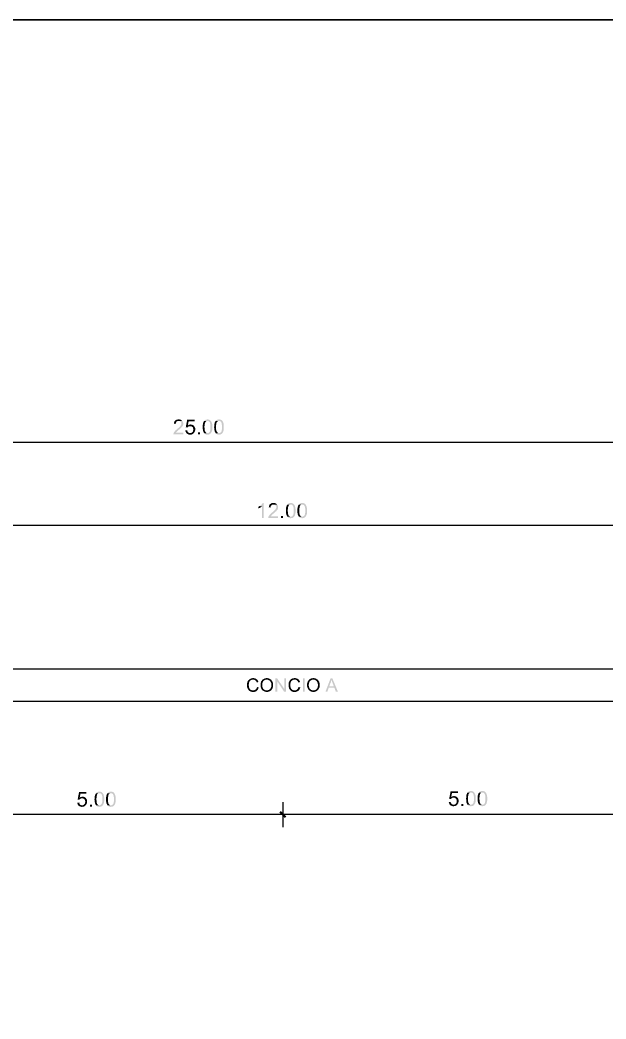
# Model space of a CAD drawing. Header units: millimetres. Extents: x 0.3 to 47.5, y 0.1 to 28.
# Drawn here: x 23.7 to 26.8, y 22.68 to 27.97 of the extents above; entities that cross this region are included whole.
import ezdxf

# ---------------------------------------------------------------- set-up
doc = ezdxf.new("R2010")
doc.units = ezdxf.units.MM
doc.layers.add('PDF _Geometria', color=7, linetype='Continuous')
doc.layers.add('PDF _Riempimenti solidi', color=7, linetype='Continuous')

msp = doc.modelspace()

# ---------------------------------------------------------------- hatches: boundary and pattern name
at = {"layer": 'PDF _Riempimenti solidi', "transparency": 33554559}
for points in [[(24.5583, 25.8449), (24.5392, 25.8449), (24.5425, 25.8449), (24.5458, 25.8432), (24.5483, 25.8424), (24.5492, 25.8416), (24.55, 25.8407), (24.5508, 25.8391), (24.5525, 25.8374), (24.5533, 25.8357), (24.5533, 25.8282), (24.5525, 25.8257), (24.5517, 25.8241), (24.5508, 25.8216), (24.5492, 25.8199), (24.5483, 25.8191), (24.5475, 25.8174), (24.5458, 25.8166), (24.545, 25.8149), (24.5417, 25.8116), (24.5383, 25.8082), (24.5358, 25.8066), (24.5342, 25.8049), (24.5317, 25.8032), (24.53, 25.8016), (24.5283, 25.7999), (24.5267, 25.7982), (24.525, 25.7966), (24.5233, 25.7957), (24.5217, 25.7941), (24.52, 25.7924), (24.5192, 25.7916), (24.5183, 25.7899), (24.5167, 25.7882), (24.5158, 25.7866), (24.5142, 25.7849), (24.5133, 25.7824), (24.5125, 25.7807), (24.5117, 25.7782), (24.5117, 25.7741), (24.5633, 25.7741), (24.5633, 25.7832), (24.525, 25.7832), (24.5267, 25.7849), (24.5275, 25.7866), (24.5292, 25.7882), (24.5325, 25.7916), (24.5342, 25.7932), (24.5358, 25.7949), (24.5375, 25.7966), (24.54, 25.7982), (24.5408, 25.7991), (24.5433, 25.8007), (24.545, 25.8024), (24.5483, 25.8057), (24.5517, 25.8091), (24.5533, 25.8099), (24.5542, 25.8116), (24.555, 25.8124), (24.5558, 25.8132), (24.5575, 25.8149), (24.5583, 25.8166), (24.56, 25.8182), (24.5608, 25.8199), (24.5617, 25.8216), (24.5617, 25.8224), (24.5625, 25.8249), (24.5633, 25.8266), (24.5633, 25.8357), (24.5625, 25.8382), (24.5617, 25.8399), (24.5608, 25.8416), (24.56, 25.8432)], [(24.5392, 25.8532), (24.5342, 25.8532), (24.5325, 25.8524), (24.53, 25.8524), (24.5283, 25.8516), (24.5258, 25.8507), (24.5242, 25.8499), (24.5225, 25.8482), (24.5208, 25.8474), (24.52, 25.8457), (24.5183, 25.8449), (24.5175, 25.8432), (24.5167, 25.8416), (24.5158, 25.8391), (24.515, 25.8374), (24.5142, 25.8349), (24.5142, 25.8324), (24.5133, 25.8307), (24.5233, 25.8291), (24.5233, 25.8316), (24.5242, 25.8341), (24.5242, 25.8357), (24.525, 25.8374), (24.5267, 25.8391), (24.5275, 25.8407), (24.5283, 25.8416), (24.5308, 25.8432), (24.5342, 25.8449), (24.5583, 25.8449), (24.5567, 25.8466), (24.555, 25.8482), (24.5533, 25.8491), (24.5517, 25.8507), (24.55, 25.8516), (24.5483, 25.8516), (24.5458, 25.8524), (24.5442, 25.8532), (24.5417, 25.8532)], [(24.6233, 25.8516), (24.5842, 25.8516), (24.5767, 25.8116), (24.585, 25.8099), (24.5867, 25.8116), (24.5875, 25.8132), (24.5892, 25.8141), (24.5917, 25.8157), (24.5933, 25.8166), (24.595, 25.8174), (24.6, 25.8174), (24.62, 25.8191), (24.6183, 25.8207), (24.5875, 25.8216), (24.5917, 25.8424), (24.6233, 25.8424)], [(24.6025, 25.8266), (24.6017, 25.8266), (24.5992, 25.8257), (24.5975, 25.8257), (24.595, 25.8249), (24.5933, 25.8249), (24.5917, 25.8241), (24.5892, 25.8224), (24.5875, 25.8216), (24.6183, 25.8207), (24.6167, 25.8216), (24.615, 25.8232), (24.6125, 25.8241), (24.6108, 25.8249), (24.6092, 25.8257), (24.6067, 25.8257), (24.6042, 25.8266)], [(24.62, 25.8191), (24.6, 25.8174), (24.605, 25.8174), (24.6083, 25.8157), (24.61, 25.8141), (24.6117, 25.8132), (24.6125, 25.8124), (24.6142, 25.8107), (24.615, 25.8082), (24.6158, 25.8066), (24.6158, 25.8049), (24.6167, 25.8024), (24.6167, 25.7974), (24.6158, 25.7949), (24.6158, 25.7932), (24.615, 25.7907), (24.6133, 25.7874), (24.6117, 25.7857), (24.61, 25.7841), (24.6083, 25.7832), (24.6058, 25.7816), (24.6042, 25.7816), (24.6017, 25.7807), (24.6, 25.7807), (24.6192, 25.7807), (24.6208, 25.7824), (24.6217, 25.7841), (24.6233, 25.7866), (24.6242, 25.7882), (24.625, 25.7899), (24.6258, 25.7924), (24.6258, 25.7941), (24.6267, 25.7966), (24.6267, 25.8066), (24.6258, 25.8082), (24.625, 25.8107), (24.6242, 25.8124), (24.6233, 25.8141), (24.6225, 25.8157), (24.6208, 25.8174)], [(24.6742, 25.8449), (24.6733, 25.8432), (24.6717, 25.8416), (24.6708, 25.8399), (24.67, 25.8374), (24.6692, 25.8357), (24.6692, 25.8349), (24.6683, 25.8332), (24.6683, 25.8316), (24.6675, 25.8291), (24.6675, 25.8274), (24.6667, 25.8249), (24.6667, 25.8157), (24.6658, 25.8132), (24.6658, 25.8116), (24.6667, 25.8091), (24.6667, 25.8007), (24.6675, 25.7991), (24.6675, 25.7966), (24.6683, 25.7941), (24.6683, 25.7924), (24.6692, 25.7907), (24.67, 25.7882), (24.6708, 25.7866), (24.6717, 25.7849), (24.6725, 25.7832), (24.6733, 25.7824), (24.6742, 25.7807), (24.675, 25.7799), (24.6917, 25.7807), (24.6892, 25.7807), (24.6875, 25.7816), (24.6858, 25.7824), (24.6842, 25.7841), (24.6825, 25.7849), (24.6808, 25.7874), (24.68, 25.7882), (24.6792, 25.7899), (24.6783, 25.7916), (24.6783, 25.7932), (24.6775, 25.7949), (24.6775, 25.7966), (24.6767, 25.7991), (24.6767, 25.8066), (24.6758, 25.8099), (24.6758, 25.8174), (24.6767, 25.8207), (24.6767, 25.8257), (24.6775, 25.8274), (24.6775, 25.8299), (24.6783, 25.8316), (24.6783, 25.8341), (24.6792, 25.8357), (24.68, 25.8366), (24.68, 25.8382), (24.6808, 25.8399), (24.6825, 25.8407), (24.6842, 25.8424), (24.6858, 25.8441), (24.6875, 25.8449), (24.6917, 25.8449)], [(24.6917, 25.8532), (24.6892, 25.8532), (24.6875, 25.8524), (24.685, 25.8524), (24.6833, 25.8516), (24.6808, 25.8507), (24.6792, 25.8499), (24.6775, 25.8482), (24.6758, 25.8466), (24.6742, 25.8449), (24.695, 25.8449), (24.7, 25.8424), (24.7017, 25.8407), (24.7033, 25.8391), (24.7033, 25.8382), (24.7042, 25.8374), (24.705, 25.8357), (24.705, 25.8341), (24.7058, 25.8324), (24.7058, 25.8307), (24.7067, 25.8291), (24.7067, 25.8266), (24.7075, 25.8241), (24.7075, 25.8007), (24.7067, 25.7991), (24.7067, 25.7966), (24.7058, 25.7949), (24.7058, 25.7924), (24.705, 25.7907), (24.7042, 25.7899), (24.7042, 25.7882), (24.7033, 25.7874), (24.7025, 25.7866), (24.7008, 25.7849), (24.6992, 25.7832), (24.6942, 25.7807), (24.6917, 25.7807), (24.675, 25.7799), (24.6767, 25.7782), (24.6792, 25.7757), (24.6817, 25.7749), (24.6833, 25.7741), (24.685, 25.7732), (24.6875, 25.7732), (24.6892, 25.7724), (24.6925, 25.7724), (24.6942, 25.7732), (24.6992, 25.7732), (24.7025, 25.7749), (24.705, 25.7766), (24.7058, 25.7774), (24.7067, 25.7774), (24.7083, 25.7791), (24.7092, 25.7807), (24.7108, 25.7824), (24.7117, 25.7841), (24.7133, 25.7866), (24.7142, 25.7882), (24.715, 25.7907), (24.715, 25.7924), (24.7158, 25.7949), (24.7167, 25.7966), (24.7167, 25.8007), (24.7175, 25.8032), (24.7175, 25.8216), (24.7167, 25.8241), (24.7167, 25.8282), (24.7158, 25.8299), (24.7158, 25.8316), (24.715, 25.8332), (24.7142, 25.8357), (24.7142, 25.8374), (24.7125, 25.8399), (24.7117, 25.8416), (24.7108, 25.8432), (24.71, 25.8449), (24.7083, 25.8466), (24.7067, 25.8482), (24.705, 25.8499), (24.7033, 25.8507), (24.7025, 25.8507), (24.7008, 25.8516), (24.6983, 25.8524), (24.6967, 25.8524), (24.6942, 25.8532)], [(24.735, 25.8449), (24.7342, 25.8432), (24.7325, 25.8416), (24.7317, 25.8399), (24.7308, 25.8374), (24.73, 25.8357), (24.73, 25.8349), (24.7292, 25.8332), (24.7292, 25.8316), (24.7283, 25.8291), (24.7283, 25.8274), (24.7275, 25.8249), (24.7275, 25.8157), (24.7267, 25.8132), (24.7267, 25.8116), (24.7275, 25.8091), (24.7275, 25.8007), (24.7283, 25.7991), (24.7283, 25.7966), (24.7292, 25.7941), (24.7292, 25.7924), (24.73, 25.7907), (24.7308, 25.7882), (24.7333, 25.7832), (24.7342, 25.7824), (24.735, 25.7807), (24.7358, 25.7799), (24.7525, 25.7807), (24.75, 25.7807), (24.7467, 25.7824), (24.745, 25.7841), (24.7433, 25.7849), (24.7417, 25.7874), (24.7408, 25.7882), (24.74, 25.7899), (24.7392, 25.7916), (24.7392, 25.7932), (24.7383, 25.7949), (24.7383, 25.7966), (24.7375, 25.7991), (24.7375, 25.8066), (24.7367, 25.8099), (24.7367, 25.8174), (24.7375, 25.8207), (24.7375, 25.8257), (24.7383, 25.8274), (24.7383, 25.8299), (24.7392, 25.8316), (24.7392, 25.8341), (24.74, 25.8357), (24.7408, 25.8366), (24.7408, 25.8382), (24.7417, 25.8399), (24.7433, 25.8407), (24.7467, 25.8441), (24.7483, 25.8449), (24.7525, 25.8449)], [(24.7525, 25.8532), (24.75, 25.8532), (24.7483, 25.8524), (24.7458, 25.8524), (24.7442, 25.8516), (24.7417, 25.8507), (24.74, 25.8499), (24.7383, 25.8482), (24.735, 25.8449), (24.7558, 25.8449), (24.7575, 25.8441), (24.7592, 25.8432), (24.7608, 25.8424), (24.7642, 25.8391), (24.7642, 25.8382), (24.765, 25.8374), (24.7658, 25.8357), (24.7658, 25.8341), (24.7667, 25.8324), (24.7667, 25.8307), (24.7675, 25.8291), (24.7675, 25.8266), (24.7683, 25.8241), (24.7683, 25.8007), (24.7675, 25.7991), (24.7675, 25.7966), (24.7667, 25.7949), (24.7667, 25.7924), (24.7658, 25.7907), (24.765, 25.7899), (24.765, 25.7882), (24.7642, 25.7874), (24.7633, 25.7866), (24.76, 25.7832), (24.7583, 25.7824), (24.7567, 25.7816), (24.755, 25.7807), (24.7525, 25.7807), (24.7358, 25.7799), (24.7375, 25.7782), (24.7383, 25.7774), (24.74, 25.7757), (24.7425, 25.7749), (24.7442, 25.7741), (24.7458, 25.7732), (24.7483, 25.7732), (24.75, 25.7724), (24.7533, 25.7724), (24.755, 25.7732), (24.76, 25.7732), (24.7617, 25.7741), (24.7633, 25.7749), (24.7658, 25.7766), (24.7667, 25.7774), (24.7675, 25.7774), (24.7692, 25.7791), (24.77, 25.7807), (24.7717, 25.7824), (24.7725, 25.7841), (24.7742, 25.7866), (24.775, 25.7882), (24.7758, 25.7907), (24.7758, 25.7924), (24.7767, 25.7949), (24.7775, 25.7966), (24.7775, 25.8007), (24.7783, 25.8032), (24.7783, 25.8216), (24.7775, 25.8241), (24.7775, 25.8282), (24.7767, 25.8299), (24.7767, 25.8316), (24.7758, 25.8332), (24.775, 25.8357), (24.775, 25.8374), (24.7733, 25.8399), (24.7725, 25.8416), (24.7717, 25.8432), (24.7708, 25.8449), (24.7692, 25.8466), (24.7675, 25.8482), (24.7658, 25.8499), (24.7642, 25.8507), (24.7633, 25.8507), (24.7617, 25.8516), (24.7592, 25.8524), (24.7575, 25.8524), (24.755, 25.8532)], [(24.585, 25.7957), (24.5742, 25.7949), (24.575, 25.7932), (24.575, 25.7916), (24.5758, 25.7891), (24.5767, 25.7874), (24.5775, 25.7849), (24.5792, 25.7816), (24.5808, 25.7799), (24.5825, 25.7791), (24.5833, 25.7774), (24.5867, 25.7757), (24.5892, 25.7749), (24.5908, 25.7741), (24.5933, 25.7732), (24.595, 25.7732), (24.5975, 25.7724), (24.6, 25.7724), (24.6025, 25.7732), (24.6067, 25.7732), (24.6092, 25.7741), (24.6108, 25.7749), (24.6125, 25.7757), (24.6142, 25.7766), (24.6158, 25.7774), (24.6175, 25.7791), (24.6192, 25.7807), (24.5975, 25.7807), (24.5958, 25.7816), (24.5933, 25.7824), (24.59, 25.7841), (24.5892, 25.7857), (24.5875, 25.7874), (24.5858, 25.7907), (24.585, 25.7932)], [(24.9675, 25.3941), (24.965, 25.3932), (24.9633, 25.3916), (24.9608, 25.3907), (24.9608, 25.3816), (24.9617, 25.3816), (24.9633, 25.3824), (24.965, 25.3832), (24.9675, 25.3841), (24.9692, 25.3849), (24.9717, 25.3866), (24.9742, 25.3882), (24.9758, 25.3891), (24.9775, 25.3907), (24.9792, 25.3916), (24.9808, 25.3932)], [(24.99, 25.4107), (24.9842, 25.4107), (24.9833, 25.4099), (24.9825, 25.4082), (24.9817, 25.4066), (24.98, 25.4049), (24.9792, 25.4032), (24.9775, 25.4016), (24.975, 25.3999), (24.9742, 25.3991), (24.9725, 25.3974), (24.9708, 25.3966), (24.9692, 25.3949), (24.9675, 25.3941), (24.9808, 25.3932), (24.9808, 25.3316), (24.99, 25.3316)], [(25.0608, 25.4024), (25.0417, 25.4024), (25.045, 25.4024), (25.0467, 25.4016), (25.0483, 25.4007), (25.0508, 25.3999), (25.0517, 25.3991), (25.0525, 25.3982), (25.0533, 25.3966), (25.055, 25.3949), (25.0558, 25.3932), (25.0558, 25.3857), (25.055, 25.3832), (25.0542, 25.3816), (25.0533, 25.3791), (25.0517, 25.3774), (25.0508, 25.3766), (25.05, 25.3749), (25.0483, 25.3741), (25.0475, 25.3724), (25.0408, 25.3657), (25.0383, 25.3641), (25.0367, 25.3624), (25.0342, 25.3607), (25.0325, 25.3591), (25.0308, 25.3574), (25.0292, 25.3557), (25.0275, 25.3541), (25.0258, 25.3532), (25.0242, 25.3516), (25.0225, 25.3499), (25.0217, 25.3491), (25.0208, 25.3474), (25.0192, 25.3457), (25.0183, 25.3441), (25.0167, 25.3424), (25.0158, 25.3399), (25.015, 25.3382), (25.0142, 25.3357), (25.0142, 25.3316), (25.0658, 25.3316), (25.0658, 25.3407), (25.0275, 25.3407), (25.0292, 25.3424), (25.03, 25.3441), (25.0317, 25.3457), (25.0325, 25.3466), (25.0333, 25.3474), (25.035, 25.3491), (25.0367, 25.3507), (25.04, 25.3541), (25.0425, 25.3557), (25.0433, 25.3566), (25.0458, 25.3582), (25.0475, 25.3599), (25.0492, 25.3616), (25.0525, 25.3649), (25.0542, 25.3666), (25.0558, 25.3674), (25.0567, 25.3691), (25.0583, 25.3707), (25.06, 25.3724), (25.0608, 25.3741), (25.0625, 25.3757), (25.0642, 25.3791), (25.0642, 25.3799), (25.065, 25.3824), (25.0658, 25.3841), (25.0658, 25.3932), (25.065, 25.3957), (25.0642, 25.3974), (25.0633, 25.3991), (25.0625, 25.4007)], [(25.0417, 25.4107), (25.0367, 25.4107), (25.035, 25.4099), (25.0325, 25.4099), (25.0308, 25.4091), (25.0283, 25.4082), (25.0267, 25.4074), (25.025, 25.4057), (25.0233, 25.4049), (25.0225, 25.4032), (25.0208, 25.4024), (25.02, 25.4007), (25.0192, 25.3991), (25.0183, 25.3966), (25.0175, 25.3949), (25.0167, 25.3924), (25.0167, 25.3899), (25.0158, 25.3882), (25.0258, 25.3866), (25.0258, 25.3891), (25.0267, 25.3916), (25.0267, 25.3932), (25.0275, 25.3949), (25.0292, 25.3966), (25.03, 25.3982), (25.0308, 25.3991), (25.0333, 25.4007), (25.035, 25.4016), (25.0367, 25.4024), (25.0608, 25.4024), (25.0592, 25.4041), (25.0575, 25.4057), (25.0558, 25.4066), (25.0542, 25.4082), (25.0525, 25.4091), (25.0508, 25.4091), (25.0483, 25.4099), (25.0467, 25.4107), (25.0442, 25.4107)], [(25.115, 25.4024), (25.1142, 25.4007), (25.1125, 25.3991), (25.1117, 25.3974), (25.1108, 25.3949), (25.11, 25.3932), (25.11, 25.3924), (25.1092, 25.3907), (25.1092, 25.3891), (25.1083, 25.3866), (25.1083, 25.3849), (25.1075, 25.3824), (25.1075, 25.3732), (25.1067, 25.3707), (25.1067, 25.3691), (25.1075, 25.3666), (25.1075, 25.3582), (25.1083, 25.3566), (25.1083, 25.3541), (25.1092, 25.3516), (25.1092, 25.3499), (25.11, 25.3482), (25.1108, 25.3457), (25.1117, 25.3441), (25.1133, 25.3407), (25.1142, 25.3399), (25.115, 25.3382), (25.1158, 25.3374), (25.1325, 25.3382), (25.13, 25.3382), (25.1283, 25.3391), (25.1267, 25.3399), (25.125, 25.3416), (25.1233, 25.3424), (25.1217, 25.3449), (25.1208, 25.3457), (25.1192, 25.3491), (25.1192, 25.3507), (25.1183, 25.3524), (25.1183, 25.3541), (25.1175, 25.3566), (25.1175, 25.3641), (25.1167, 25.3674), (25.1167, 25.3749), (25.1175, 25.3782), (25.1175, 25.3832), (25.1183, 25.3849), (25.1183, 25.3874), (25.1192, 25.3891), (25.1192, 25.3916), (25.12, 25.3932), (25.1208, 25.3941), (25.1208, 25.3957), (25.1217, 25.3974), (25.1233, 25.3982), (25.125, 25.3999), (25.1267, 25.4016), (25.1283, 25.4024), (25.1325, 25.4024)], [(25.1325, 25.4107), (25.13, 25.4107), (25.1283, 25.4099), (25.1258, 25.4099), (25.1242, 25.4091), (25.1217, 25.4082), (25.12, 25.4074), (25.1167, 25.4041), (25.115, 25.4024), (25.1358, 25.4024), (25.1408, 25.3999), (25.1425, 25.3982), (25.1442, 25.3966), (25.1442, 25.3957), (25.145, 25.3949), (25.1458, 25.3932), (25.1458, 25.3916), (25.1467, 25.3899), (25.1467, 25.3882), (25.1475, 25.3866), (25.1475, 25.3841), (25.1483, 25.3816), (25.1483, 25.3582), (25.1475, 25.3566), (25.1475, 25.3541), (25.1467, 25.3524), (25.1467, 25.3499), (25.1458, 25.3482), (25.145, 25.3474), (25.145, 25.3457), (25.1442, 25.3449), (25.1433, 25.3441), (25.1417, 25.3424), (25.14, 25.3407), (25.1383, 25.3399), (25.1367, 25.3391), (25.135, 25.3382), (25.1325, 25.3382), (25.1158, 25.3374), (25.1175, 25.3357), (25.1183, 25.3349), (25.12, 25.3332), (25.1225, 25.3324), (25.1242, 25.3316), (25.1258, 25.3307), (25.1283, 25.3307), (25.13, 25.3299), (25.1333, 25.3299), (25.135, 25.3307), (25.14, 25.3307), (25.1433, 25.3324), (25.1458, 25.3341), (25.1467, 25.3349), (25.1475, 25.3349), (25.1492, 25.3366), (25.15, 25.3382), (25.1517, 25.3399), (25.1525, 25.3416), (25.1542, 25.3441), (25.155, 25.3457), (25.1558, 25.3482), (25.1558, 25.3499), (25.1567, 25.3524), (25.1575, 25.3541), (25.1575, 25.3582), (25.1583, 25.3607), (25.1583, 25.3791), (25.1575, 25.3816), (25.1575, 25.3857), (25.1567, 25.3874), (25.1567, 25.3891), (25.1558, 25.3907), (25.155, 25.3932), (25.155, 25.3949), (25.1533, 25.3974), (25.1525, 25.3991), (25.1517, 25.4007), (25.1508, 25.4024), (25.1492, 25.4041), (25.1475, 25.4057), (25.1458, 25.4074), (25.1442, 25.4082), (25.1433, 25.4082), (25.1417, 25.4091), (25.1392, 25.4099), (25.1375, 25.4099), (25.135, 25.4107)], [(25.1758, 25.4024), (25.175, 25.4007), (25.1733, 25.3991), (25.1725, 25.3974), (25.1717, 25.3949), (25.1708, 25.3932), (25.1708, 25.3924), (25.17, 25.3907), (25.17, 25.3891), (25.1692, 25.3866), (25.1692, 25.3849), (25.1683, 25.3824), (25.1683, 25.3732), (25.1675, 25.3707), (25.1675, 25.3691), (25.1683, 25.3666), (25.1683, 25.3582), (25.1692, 25.3566), (25.1692, 25.3541), (25.17, 25.3516), (25.17, 25.3499), (25.1708, 25.3482), (25.1717, 25.3457), (25.1733, 25.3424), (25.1742, 25.3407), (25.175, 25.3399), (25.1758, 25.3382), (25.1767, 25.3374), (25.1933, 25.3382), (25.1908, 25.3382), (25.1875, 25.3399), (25.1858, 25.3416), (25.1842, 25.3424), (25.1825, 25.3449), (25.1817, 25.3457), (25.1808, 25.3474), (25.18, 25.3491), (25.18, 25.3507), (25.1792, 25.3524), (25.1792, 25.3541), (25.1783, 25.3566), (25.1783, 25.3641), (25.1775, 25.3674), (25.1775, 25.3749), (25.1783, 25.3782), (25.1783, 25.3832), (25.1792, 25.3849), (25.1792, 25.3874), (25.18, 25.3891), (25.18, 25.3916), (25.1808, 25.3932), (25.1817, 25.3941), (25.1817, 25.3957), (25.1825, 25.3974), (25.1842, 25.3982), (25.1875, 25.4016), (25.1892, 25.4024), (25.1933, 25.4024)], [(25.1933, 25.4107), (25.1908, 25.4107), (25.1892, 25.4099), (25.1867, 25.4099), (25.185, 25.4091), (25.1825, 25.4082), (25.1808, 25.4074), (25.1792, 25.4057), (25.1758, 25.4024), (25.1967, 25.4024), (25.1983, 25.4016), (25.2, 25.4007), (25.2017, 25.3999), (25.205, 25.3966), (25.205, 25.3957), (25.2058, 25.3949), (25.2067, 25.3932), (25.2067, 25.3916), (25.2075, 25.3899), (25.2075, 25.3882), (25.2083, 25.3866), (25.2083, 25.3841), (25.2092, 25.3816), (25.2092, 25.3582), (25.2083, 25.3566), (25.2083, 25.3541), (25.2075, 25.3524), (25.2075, 25.3499), (25.2067, 25.3482), (25.2058, 25.3474), (25.2058, 25.3457), (25.205, 25.3449), (25.2042, 25.3441), (25.2025, 25.3424), (25.2008, 25.3407), (25.1975, 25.3391), (25.1958, 25.3382), (25.1933, 25.3382), (25.1767, 25.3374), (25.1783, 25.3357), (25.1792, 25.3349), (25.1808, 25.3332), (25.1833, 25.3324), (25.1867, 25.3307), (25.1892, 25.3307), (25.1908, 25.3299), (25.1942, 25.3299), (25.1958, 25.3307), (25.2008, 25.3307), (25.2025, 25.3316), (25.2042, 25.3324), (25.2067, 25.3341), (25.2075, 25.3349), (25.2083, 25.3349), (25.21, 25.3366), (25.2108, 25.3382), (25.2125, 25.3399), (25.2133, 25.3416), (25.215, 25.3441), (25.2158, 25.3457), (25.2167, 25.3482), (25.2167, 25.3499), (25.2175, 25.3524), (25.2183, 25.3541), (25.2183, 25.3582), (25.2192, 25.3607), (25.2192, 25.3791), (25.2183, 25.3816), (25.2183, 25.3857), (25.2175, 25.3874), (25.2175, 25.3891), (25.2167, 25.3907), (25.2158, 25.3932), (25.2158, 25.3949), (25.2142, 25.3974), (25.2133, 25.3991), (25.2125, 25.4007), (25.2117, 25.4024), (25.21, 25.4041), (25.2083, 25.4057), (25.2067, 25.4074), (25.205, 25.4082), (25.2042, 25.4082), (25.2025, 25.4091), (25.2, 25.4099), (25.1983, 25.4099), (25.1958, 25.4107)], [(24.9342, 24.4832), (24.93, 24.4832), (24.9275, 24.4824), (24.9258, 24.4824), (24.9242, 24.4816), (24.9225, 24.4816), (24.92, 24.4807), (24.915, 24.4782), (24.9133, 24.4766), (24.9125, 24.4757), (24.9108, 24.4741), (24.9092, 24.4732), (24.9083, 24.4716), (24.9067, 24.4699), (24.9058, 24.4682), (24.905, 24.4666), (24.9042, 24.4649), (24.9033, 24.4632), (24.9025, 24.4607), (24.9025, 24.4591), (24.9017, 24.4574), (24.9017, 24.4557), (24.9008, 24.4532), (24.9008, 24.4416), (24.9017, 24.4399), (24.9017, 24.4357), (24.9025, 24.4341), (24.9033, 24.4324), (24.9042, 24.4299), (24.9042, 24.4282), (24.905, 24.4266), (24.9067, 24.4249), (24.9075, 24.4232), (24.9083, 24.4216), (24.91, 24.4199), (24.9108, 24.4182), (24.9125, 24.4174), (24.9333, 24.4182), (24.93, 24.4182), (24.9283, 24.4191), (24.9267, 24.4191), (24.925, 24.4199), (24.9225, 24.4207), (24.9208, 24.4216), (24.92, 24.4224), (24.9183, 24.4232), (24.9167, 24.4249), (24.9158, 24.4266), (24.915, 24.4282), (24.9142, 24.4299), (24.9133, 24.4316), (24.9125, 24.4316), (24.9125, 24.4332), (24.9117, 24.4357), (24.9117, 24.4374), (24.9108, 24.4391), (24.9108, 24.4432), (24.91, 24.4449), (24.91, 24.4491), (24.9108, 24.4516), (24.9108, 24.4549), (24.9117, 24.4574), (24.9117, 24.4591), (24.9133, 24.4624), (24.9142, 24.4641), (24.9158, 24.4674), (24.9175, 24.4691), (24.9183, 24.4699), (24.92, 24.4716), (24.9208, 24.4716), (24.9225, 24.4724), (24.9242, 24.4732), (24.9275, 24.4749), (24.9342, 24.4749), (24.9542, 24.4757), (24.9533, 24.4766), (24.9517, 24.4774), (24.9508, 24.4782), (24.9492, 24.4799), (24.9475, 24.4807), (24.9458, 24.4807), (24.9442, 24.4816), (24.9417, 24.4824), (24.94, 24.4824), (24.9383, 24.4832), (24.9358, 24.4832)], [(24.9542, 24.4757), (24.9342, 24.4749), (24.9383, 24.4749), (24.9408, 24.4741), (24.9442, 24.4724), (24.9458, 24.4716), (24.9467, 24.4707), (24.9475, 24.4691), (24.9492, 24.4682), (24.95, 24.4666), (24.9508, 24.4649), (24.9517, 24.4624), (24.9525, 24.4607), (24.9617, 24.4624), (24.9617, 24.4641), (24.9583, 24.4707), (24.9567, 24.4724), (24.9558, 24.4741)], [(24.9842, 24.4757), (24.98, 24.4716), (24.9792, 24.4699), (24.9783, 24.4682), (24.9767, 24.4666), (24.9758, 24.4657), (24.9758, 24.4641), (24.975, 24.4616), (24.9742, 24.4599), (24.9733, 24.4582), (24.9733, 24.4566), (24.9725, 24.4541), (24.9725, 24.4391), (24.9733, 24.4374), (24.9733, 24.4357), (24.9742, 24.4341), (24.975, 24.4316), (24.9758, 24.4299), (24.9767, 24.4282), (24.9775, 24.4266), (24.9783, 24.4249), (24.9792, 24.4232), (24.9808, 24.4216), (24.9817, 24.4199), (24.9833, 24.4191), (24.985, 24.4174), (24.9867, 24.4166), (24.9883, 24.4149), (24.9892, 24.4149), (24.9958, 24.4116), (24.9983, 24.4116), (25, 24.4107), (25.0117, 24.4107), (25.0142, 24.4116), (25.0158, 24.4116), (25.0192, 24.4132), (25.0217, 24.4141), (25.0233, 24.4149), (25.025, 24.4157), (25.0267, 24.4174), (25.0283, 24.4182), (25.0017, 24.4182), (24.9983, 24.4199), (24.9967, 24.4199), (24.9933, 24.4216), (24.9917, 24.4232), (24.99, 24.4241), (24.9883, 24.4257), (24.9875, 24.4274), (24.9858, 24.4291), (24.985, 24.4307), (24.9842, 24.4316), (24.9842, 24.4341), (24.9833, 24.4357), (24.9825, 24.4374), (24.9825, 24.4391), (24.9817, 24.4416), (24.9817, 24.4499), (24.9825, 24.4524), (24.9825, 24.4566), (24.9833, 24.4582), (24.9842, 24.4599), (24.9842, 24.4616), (24.985, 24.4632), (24.9858, 24.4649), (24.9867, 24.4657), (24.9883, 24.4674), (24.9892, 24.4682), (24.99, 24.4691), (24.9917, 24.4707), (25, 24.4749), (25.0058, 24.4749)], [(25.0058, 24.4832), (25.0017, 24.4832), (25, 24.4824), (24.9975, 24.4824), (24.9958, 24.4816), (24.9942, 24.4816), (24.9908, 24.4799), (24.9892, 24.4791), (24.9875, 24.4782), (24.9858, 24.4774), (24.9842, 24.4757), (25.0058, 24.4749), (25.0117, 24.4749), (25.0133, 24.4741), (25.0167, 24.4724), (25.0183, 24.4716), (25.02, 24.4707), (25.0217, 24.4699), (25.0225, 24.4682), (25.0242, 24.4666), (25.025, 24.4649), (25.0258, 24.4632), (25.0275, 24.4616), (25.0275, 24.4599), (25.0283, 24.4582), (25.0292, 24.4566), (25.0292, 24.4532), (25.03, 24.4507), (25.03, 24.4407), (25.0292, 24.4391), (25.0292, 24.4366), (25.0283, 24.4349), (25.0275, 24.4332), (25.025, 24.4282), (25.0242, 24.4274), (25.0233, 24.4257), (25.0217, 24.4241), (25.02, 24.4232), (25.0183, 24.4216), (25.0167, 24.4207), (25.015, 24.4199), (25.0133, 24.4199), (25.0117, 24.4191), (25.01, 24.4182), (25.0058, 24.4182), (25.0283, 24.4182), (25.0292, 24.4199), (25.0308, 24.4207), (25.0317, 24.4224), (25.0333, 24.4241), (25.0342, 24.4257), (25.035, 24.4274), (25.0358, 24.4291), (25.0367, 24.4316), (25.0383, 24.4349), (25.0383, 24.4366), (25.0392, 24.4382), (25.0392, 24.4549), (25.0383, 24.4566), (25.0383, 24.4582), (25.0375, 24.4607), (25.0367, 24.4624), (25.0367, 24.4641), (25.0358, 24.4657), (25.035, 24.4657), (25.0342, 24.4674), (25.0325, 24.4707), (25.0308, 24.4724), (25.03, 24.4741), (25.0283, 24.4749), (25.0267, 24.4766), (25.0233, 24.4782), (25.0225, 24.4791), (25.0208, 24.4799), (25.0192, 24.4807), (25.0175, 24.4816), (25.0158, 24.4816), (25.0142, 24.4824), (25.0117, 24.4824), (25.01, 24.4832), (25.0083, 24.4832)], [(25.0608, 24.4816), (25.0517, 24.4816), (25.0517, 24.4116), (25.0608, 24.4116), (25.0608, 24.4666)], [(25.1075, 24.4816), (25.0983, 24.4816), (25.0983, 24.4266), (25.0975, 24.4116), (25.1075, 24.4116)], [(25.1542, 24.4832), (25.15, 24.4832), (25.1475, 24.4824), (25.1458, 24.4824), (25.1442, 24.4816), (25.1425, 24.4816), (25.14, 24.4807), (25.1383, 24.4799), (25.135, 24.4782), (25.1333, 24.4766), (25.1325, 24.4757), (25.1308, 24.4741), (25.1292, 24.4732), (25.1283, 24.4716), (25.1267, 24.4699), (25.1258, 24.4682), (25.125, 24.4666), (25.1242, 24.4649), (25.1233, 24.4632), (25.1225, 24.4607), (25.1225, 24.4591), (25.1217, 24.4574), (25.1217, 24.4557), (25.1208, 24.4532), (25.1208, 24.4416), (25.1217, 24.4399), (25.1217, 24.4357), (25.1225, 24.4341), (25.1233, 24.4324), (25.1242, 24.4299), (25.1242, 24.4282), (25.125, 24.4266), (25.1267, 24.4249), (25.1275, 24.4232), (25.1283, 24.4216), (25.13, 24.4199), (25.1308, 24.4182), (25.1325, 24.4174), (25.1533, 24.4182), (25.15, 24.4182), (25.1483, 24.4191), (25.1467, 24.4191), (25.145, 24.4199), (25.1425, 24.4207), (25.1408, 24.4216), (25.14, 24.4224), (25.1383, 24.4232), (25.1367, 24.4249), (25.1358, 24.4266), (25.135, 24.4282), (25.1333, 24.4316), (25.1325, 24.4316), (25.1325, 24.4332), (25.1317, 24.4357), (25.1317, 24.4374), (25.1308, 24.4391), (25.1308, 24.4432), (25.13, 24.4449), (25.13, 24.4491), (25.1308, 24.4516), (25.1308, 24.4549), (25.1317, 24.4574), (25.1317, 24.4591), (25.1325, 24.4607), (25.1358, 24.4674), (25.1375, 24.4691), (25.14, 24.4716), (25.1408, 24.4716), (25.1425, 24.4724), (25.1442, 24.4732), (25.1458, 24.4741), (25.1475, 24.4749), (25.1542, 24.4749), (25.1742, 24.4757), (25.1733, 24.4766), (25.1717, 24.4774), (25.1708, 24.4782), (25.1692, 24.4799), (25.1675, 24.4807), (25.1658, 24.4807), (25.1642, 24.4816), (25.1617, 24.4824), (25.16, 24.4824), (25.1583, 24.4832), (25.1558, 24.4832)], [(25.1742, 24.4757), (25.1542, 24.4749), (25.1583, 24.4749), (25.1608, 24.4741), (25.1625, 24.4732), (25.1642, 24.4724), (25.1658, 24.4716), (25.1667, 24.4707), (25.1675, 24.4691), (25.1692, 24.4682), (25.17, 24.4666), (25.1708, 24.4649), (25.1717, 24.4624), (25.1725, 24.4607), (25.1817, 24.4624), (25.1817, 24.4641), (25.1808, 24.4657), (25.18, 24.4674), (25.1783, 24.4707), (25.1767, 24.4724), (25.1758, 24.4741)], [(25.2308, 24.4757), (25.2267, 24.4716), (25.2258, 24.4699), (25.225, 24.4682), (25.2233, 24.4666), (25.2225, 24.4657), (25.2225, 24.4641), (25.2217, 24.4616), (25.2208, 24.4599), (25.22, 24.4582), (25.22, 24.4566), (25.2192, 24.4541), (25.2192, 24.4391), (25.22, 24.4374), (25.22, 24.4357), (25.2208, 24.4341), (25.2217, 24.4316), (25.2225, 24.4299), (25.2233, 24.4282), (25.2242, 24.4266), (25.225, 24.4249), (25.2258, 24.4232), (25.2275, 24.4216), (25.2283, 24.4199), (25.23, 24.4191), (25.2317, 24.4174), (25.2333, 24.4166), (25.235, 24.4149), (25.2358, 24.4149), (25.2425, 24.4116), (25.245, 24.4116), (25.2467, 24.4107), (25.2583, 24.4107), (25.2608, 24.4116), (25.2625, 24.4116), (25.2642, 24.4124), (25.2658, 24.4132), (25.2683, 24.4141), (25.27, 24.4149), (25.2717, 24.4157), (25.2733, 24.4174), (25.275, 24.4182), (25.2483, 24.4182), (25.2467, 24.4191), (25.245, 24.4199), (25.2433, 24.4199), (25.24, 24.4216), (25.2383, 24.4232), (25.2367, 24.4241), (25.235, 24.4257), (25.2342, 24.4274), (25.2325, 24.4291), (25.2317, 24.4307), (25.2308, 24.4316), (25.2308, 24.4341), (25.2292, 24.4374), (25.2292, 24.4391), (25.2283, 24.4416), (25.2283, 24.4499), (25.2292, 24.4524), (25.2292, 24.4566), (25.23, 24.4582), (25.2308, 24.4599), (25.2308, 24.4616), (25.2317, 24.4632), (25.2325, 24.4649), (25.2333, 24.4657), (25.235, 24.4674), (25.2358, 24.4682), (25.2367, 24.4691), (25.2383, 24.4707), (25.24, 24.4716), (25.2433, 24.4732), (25.2467, 24.4749), (25.2525, 24.4749)], [(25.2525, 24.4832), (25.2483, 24.4832), (25.2467, 24.4824), (25.2442, 24.4824), (25.2425, 24.4816), (25.2408, 24.4816), (25.2375, 24.4799), (25.2358, 24.4791), (25.2342, 24.4782), (25.2325, 24.4774), (25.2308, 24.4757), (25.2525, 24.4749), (25.2583, 24.4749), (25.26, 24.4741), (25.2633, 24.4724), (25.265, 24.4716), (25.2667, 24.4707), (25.2683, 24.4699), (25.2692, 24.4682), (25.2708, 24.4666), (25.2717, 24.4649), (25.2725, 24.4632), (25.2742, 24.4616), (25.2742, 24.4599), (25.275, 24.4582), (25.2758, 24.4566), (25.2758, 24.4532), (25.2767, 24.4507), (25.2767, 24.4407), (25.2758, 24.4391), (25.2758, 24.4366), (25.275, 24.4349), (25.2742, 24.4332), (25.2717, 24.4282), (25.2708, 24.4274), (25.27, 24.4257), (25.2683, 24.4241), (25.2667, 24.4232), (25.265, 24.4216), (25.2633, 24.4207), (25.2617, 24.4199), (25.26, 24.4199), (25.2583, 24.4191), (25.2567, 24.4182), (25.2525, 24.4182), (25.275, 24.4182), (25.2758, 24.4199), (25.2775, 24.4207), (25.2783, 24.4224), (25.28, 24.4241), (25.2817, 24.4274), (25.2825, 24.4291), (25.2833, 24.4316), (25.2842, 24.4332), (25.285, 24.4349), (25.285, 24.4366), (25.2858, 24.4382), (25.2858, 24.4549), (25.285, 24.4566), (25.285, 24.4582), (25.2842, 24.4607), (25.2833, 24.4624), (25.2833, 24.4641), (25.2825, 24.4657), (25.2817, 24.4657), (25.2792, 24.4707), (25.2775, 24.4724), (25.2767, 24.4741), (25.275, 24.4749), (25.2733, 24.4766), (25.27, 24.4782), (25.2692, 24.4791), (25.2675, 24.4799), (25.2658, 24.4807), (25.2642, 24.4816), (25.2625, 24.4816), (25.2608, 24.4824), (25.2583, 24.4824), (25.2567, 24.4832), (25.255, 24.4832)], [(25.3533, 24.4816), (25.3433, 24.4816), (25.3167, 24.4116), (25.3267, 24.4116), (25.3342, 24.4332), (25.3633, 24.4332), (25.3367, 24.4407), (25.3442, 24.4607), (25.345, 24.4616), (25.345, 24.4632), (25.3458, 24.4649), (25.3467, 24.4666), (25.3467, 24.4691), (25.3475, 24.4707), (25.3483, 24.4724), (25.3483, 24.4749)], [(25.3533, 24.4816), (25.3483, 24.4749), (25.3483, 24.4732), (25.3492, 24.4716), (25.35, 24.4699), (25.35, 24.4682), (25.3508, 24.4666), (25.3517, 24.4641), (25.3525, 24.4624), (25.3533, 24.4599), (25.3608, 24.4407), (25.3367, 24.4407), (25.3633, 24.4332), (25.3717, 24.4116), (25.3825, 24.4116)], [(24.9533, 24.4366), (24.9533, 24.4341), (24.9525, 24.4324), (24.9517, 24.4299), (24.9508, 24.4282), (24.95, 24.4266), (24.9492, 24.4257), (24.9475, 24.4241), (24.9467, 24.4232), (24.9458, 24.4224), (24.9425, 24.4207), (24.9408, 24.4199), (24.9392, 24.4191), (24.9375, 24.4191), (24.935, 24.4182), (24.9333, 24.4182), (24.9125, 24.4174), (24.9142, 24.4157), (24.915, 24.4149), (24.9183, 24.4132), (24.92, 24.4124), (24.9217, 24.4124), (24.925, 24.4107), (24.9408, 24.4107), (24.9425, 24.4116), (24.9442, 24.4116), (24.9458, 24.4124), (24.9475, 24.4132), (24.9492, 24.4141), (24.9508, 24.4149), (24.9525, 24.4166), (24.9533, 24.4174), (24.955, 24.4182), (24.9558, 24.4199), (24.9575, 24.4216), (24.9583, 24.4224), (24.96, 24.4257), (24.9608, 24.4282), (24.9617, 24.4299), (24.9625, 24.4316), (24.9633, 24.4341)], [(25.1733, 24.4366), (25.1733, 24.4341), (25.1725, 24.4324), (25.1717, 24.4299), (25.1708, 24.4282), (25.17, 24.4266), (25.1692, 24.4257), (25.1675, 24.4241), (25.1667, 24.4232), (25.1658, 24.4224), (25.1642, 24.4216), (25.1625, 24.4207), (25.1592, 24.4191), (25.1575, 24.4191), (25.155, 24.4182), (25.1533, 24.4182), (25.1325, 24.4174), (25.1342, 24.4157), (25.135, 24.4149), (25.14, 24.4124), (25.1417, 24.4124), (25.1433, 24.4116), (25.145, 24.4107), (25.1608, 24.4107), (25.1625, 24.4116), (25.1642, 24.4116), (25.1708, 24.4149), (25.1725, 24.4166), (25.1733, 24.4174), (25.175, 24.4182), (25.1758, 24.4199), (25.1775, 24.4216), (25.1783, 24.4224), (25.18, 24.4257), (25.1808, 24.4282), (25.1825, 24.4316), (25.1833, 24.4341)], [(24.0508, 23.8807), (24.0117, 23.8807), (24.0042, 23.8407), (24.0125, 23.8391), (24.0142, 23.8407), (24.015, 23.8424), (24.0167, 23.8432), (24.0192, 23.8449), (24.0225, 23.8466), (24.0275, 23.8466), (24.0475, 23.8482), (24.0458, 23.8499), (24.015, 23.8507), (24.0192, 23.8716), (24.0508, 23.8716)], [(24.1017, 23.8741), (24.1008, 23.8724), (24.0992, 23.8707), (24.0983, 23.8691), (24.0975, 23.8666), (24.0967, 23.8649), (24.0967, 23.8641), (24.0958, 23.8624), (24.0958, 23.8607), (24.095, 23.8582), (24.095, 23.8566), (24.0942, 23.8541), (24.0942, 23.8449), (24.0933, 23.8424), (24.0933, 23.8407), (24.0942, 23.8382), (24.0942, 23.8299), (24.095, 23.8282), (24.095, 23.8257), (24.0958, 23.8232), (24.0958, 23.8216), (24.0967, 23.8199), (24.0975, 23.8174), (24.0983, 23.8157), (24.1, 23.8124), (24.1008, 23.8116), (24.1017, 23.8099), (24.1025, 23.8091), (24.1192, 23.8099), (24.1167, 23.8099), (24.1133, 23.8116), (24.1117, 23.8132), (24.11, 23.8141), (24.1083, 23.8166), (24.1075, 23.8174), (24.1067, 23.8191), (24.1058, 23.8207), (24.1058, 23.8224), (24.105, 23.8241), (24.105, 23.8257), (24.1042, 23.8282), (24.1042, 23.8357), (24.1033, 23.8391), (24.1033, 23.8466), (24.1042, 23.8499), (24.1042, 23.8549), (24.105, 23.8566), (24.105, 23.8591), (24.1058, 23.8607), (24.1058, 23.8632), (24.1067, 23.8649), (24.1075, 23.8657), (24.1075, 23.8674), (24.1083, 23.8691), (24.11, 23.8699), (24.1117, 23.8716), (24.1133, 23.8732), (24.115, 23.8741), (24.1192, 23.8741)], [(24.1192, 23.8824), (24.1167, 23.8824), (24.115, 23.8816), (24.1125, 23.8816), (24.1108, 23.8807), (24.1083, 23.8799), (24.1067, 23.8791), (24.105, 23.8774), (24.1017, 23.8741), (24.1225, 23.8741), (24.1242, 23.8732), (24.1275, 23.8716), (24.1292, 23.8699), (24.1308, 23.8682), (24.1308, 23.8674), (24.1317, 23.8666), (24.1325, 23.8649), (24.1325, 23.8632), (24.1333, 23.8616), (24.1333, 23.8599), (24.1342, 23.8582), (24.1342, 23.8557), (24.135, 23.8532), (24.135, 23.8299), (24.1342, 23.8282), (24.1342, 23.8257), (24.1333, 23.8241), (24.1333, 23.8216), (24.1325, 23.8199), (24.1317, 23.8191), (24.1317, 23.8174), (24.1308, 23.8166), (24.13, 23.8157), (24.1283, 23.8141), (24.1267, 23.8124), (24.125, 23.8116), (24.1233, 23.8107), (24.1217, 23.8099), (24.1192, 23.8099), (24.1025, 23.8091), (24.1042, 23.8074), (24.105, 23.8066), (24.1067, 23.8049), (24.1092, 23.8041), (24.1125, 23.8024), (24.115, 23.8024), (24.1167, 23.8016), (24.12, 23.8016), (24.1217, 23.8024), (24.1267, 23.8024), (24.13, 23.8041), (24.1325, 23.8057), (24.1333, 23.8066), (24.1342, 23.8066), (24.1358, 23.8082), (24.1367, 23.8099), (24.1383, 23.8116), (24.1392, 23.8132), (24.1408, 23.8157), (24.1417, 23.8174), (24.1425, 23.8199), (24.1425, 23.8216), (24.1433, 23.8241), (24.1442, 23.8257), (24.1442, 23.8299), (24.145, 23.8324), (24.145, 23.8507), (24.1442, 23.8532), (24.1442, 23.8574), (24.1433, 23.8591), (24.1433, 23.8607), (24.1425, 23.8624), (24.1417, 23.8649), (24.1417, 23.8666), (24.14, 23.8691), (24.1383, 23.8724), (24.1375, 23.8741), (24.1358, 23.8757), (24.1325, 23.8791), (24.1308, 23.8799), (24.13, 23.8799), (24.1283, 23.8807), (24.1258, 23.8816), (24.1242, 23.8816), (24.1217, 23.8824)], [(24.1625, 23.8741), (24.1617, 23.8724), (24.16, 23.8707), (24.1592, 23.8691), (24.1583, 23.8666), (24.1575, 23.8649), (24.1575, 23.8641), (24.1567, 23.8624), (24.1567, 23.8607), (24.1558, 23.8582), (24.1558, 23.8566), (24.155, 23.8541), (24.155, 23.8449), (24.1542, 23.8424), (24.1542, 23.8407), (24.155, 23.8382), (24.155, 23.8299), (24.1558, 23.8282), (24.1558, 23.8257), (24.1567, 23.8232), (24.1567, 23.8216), (24.1575, 23.8199), (24.1583, 23.8174), (24.1592, 23.8157), (24.1608, 23.8124), (24.1617, 23.8116), (24.1625, 23.8099), (24.1633, 23.8091), (24.18, 23.8099), (24.1775, 23.8099), (24.1758, 23.8107), (24.1742, 23.8116), (24.1725, 23.8132), (24.1708, 23.8141), (24.1692, 23.8166), (24.1683, 23.8174), (24.1675, 23.8191), (24.1667, 23.8207), (24.1667, 23.8224), (24.1658, 23.8241), (24.1658, 23.8257), (24.165, 23.8282), (24.165, 23.8357), (24.1642, 23.8391), (24.1642, 23.8466), (24.165, 23.8499), (24.165, 23.8549), (24.1658, 23.8566), (24.1658, 23.8591), (24.1667, 23.8607), (24.1667, 23.8632), (24.1675, 23.8649), (24.1683, 23.8657), (24.1683, 23.8674), (24.1692, 23.8691), (24.1708, 23.8699), (24.1742, 23.8732), (24.1758, 23.8741), (24.18, 23.8741)], [(24.18, 23.8824), (24.1775, 23.8824), (24.1758, 23.8816), (24.1733, 23.8816), (24.1717, 23.8807), (24.1692, 23.8799), (24.1675, 23.8791), (24.1642, 23.8757), (24.1625, 23.8741), (24.1833, 23.8741), (24.1867, 23.8724), (24.1883, 23.8716), (24.1917, 23.8682), (24.1917, 23.8674), (24.1925, 23.8666), (24.1933, 23.8649), (24.1933, 23.8632), (24.1942, 23.8616), (24.1942, 23.8599), (24.195, 23.8582), (24.195, 23.8557), (24.1958, 23.8532), (24.1958, 23.8299), (24.195, 23.8282), (24.195, 23.8257), (24.1942, 23.8241), (24.1942, 23.8216), (24.1933, 23.8199), (24.1925, 23.8191), (24.1925, 23.8174), (24.1917, 23.8166), (24.1908, 23.8157), (24.1875, 23.8124), (24.1858, 23.8116), (24.1842, 23.8107), (24.1825, 23.8099), (24.18, 23.8099), (24.1633, 23.8091), (24.165, 23.8074), (24.1658, 23.8066), (24.1675, 23.8049), (24.17, 23.8041), (24.1717, 23.8032), (24.1733, 23.8024), (24.1758, 23.8024), (24.1775, 23.8016), (24.1808, 23.8016), (24.1825, 23.8024), (24.1875, 23.8024), (24.1892, 23.8032), (24.1908, 23.8041), (24.1933, 23.8057), (24.1942, 23.8066), (24.195, 23.8066), (24.1967, 23.8082), (24.1975, 23.8099), (24.1992, 23.8116), (24.2, 23.8132), (24.2017, 23.8157), (24.2025, 23.8174), (24.2033, 23.8199), (24.2033, 23.8216), (24.2042, 23.8241), (24.205, 23.8257), (24.205, 23.8299), (24.2058, 23.8324), (24.2058, 23.8507), (24.205, 23.8532), (24.205, 23.8574), (24.2042, 23.8591), (24.2042, 23.8607), (24.2033, 23.8624), (24.2025, 23.8649), (24.2025, 23.8666), (24.2008, 23.8691), (24.2, 23.8707), (24.1992, 23.8724), (24.1983, 23.8741), (24.195, 23.8774), (24.1933, 23.8791), (24.1917, 23.8799), (24.1908, 23.8799), (24.1892, 23.8807), (24.1867, 23.8816), (24.185, 23.8816), (24.1825, 23.8824)], [(26.0183, 23.8841), (25.9792, 23.8841), (25.9717, 23.8441), (25.98, 23.8424), (25.9817, 23.8441), (25.9825, 23.8457), (25.9842, 23.8466), (25.9867, 23.8482), (25.9883, 23.8491), (25.99, 23.8499), (25.995, 23.8499), (26.015, 23.8516), (26.0133, 23.8532), (25.9825, 23.8541), (25.9867, 23.8749), (26.0183, 23.8749)], [(25.9975, 23.8591), (25.9967, 23.8591), (25.9942, 23.8582), (25.9925, 23.8582), (25.99, 23.8574), (25.9883, 23.8574), (25.9867, 23.8566), (25.9842, 23.8549), (25.9825, 23.8541), (26.0133, 23.8532), (26.0117, 23.8541), (26.01, 23.8557), (26.0075, 23.8566), (26.0042, 23.8582), (26.0017, 23.8582), (25.9992, 23.8591)], [(26.0692, 23.8774), (26.0683, 23.8757), (26.0667, 23.8741), (26.0658, 23.8724), (26.065, 23.8699), (26.0642, 23.8682), (26.0642, 23.8674), (26.0633, 23.8657), (26.0633, 23.8641), (26.0625, 23.8616), (26.0625, 23.8599), (26.0617, 23.8574), (26.0617, 23.8482), (26.0608, 23.8457), (26.0608, 23.8441), (26.0617, 23.8416), (26.0617, 23.8332), (26.0625, 23.8316), (26.0625, 23.8291), (26.0633, 23.8266), (26.0633, 23.8249), (26.0642, 23.8232), (26.065, 23.8207), (26.0658, 23.8191), (26.0667, 23.8174), (26.0675, 23.8157), (26.0683, 23.8149), (26.0692, 23.8132), (26.07, 23.8124), (26.0867, 23.8132), (26.0842, 23.8132), (26.0808, 23.8149), (26.0792, 23.8166), (26.0775, 23.8174), (26.0758, 23.8199), (26.075, 23.8207), (26.0742, 23.8224), (26.0733, 23.8241), (26.0733, 23.8257), (26.0725, 23.8274), (26.0725, 23.8291), (26.0717, 23.8316), (26.0717, 23.8391), (26.0708, 23.8424), (26.0708, 23.8499), (26.0717, 23.8532), (26.0717, 23.8582), (26.0725, 23.8599), (26.0725, 23.8624), (26.0733, 23.8641), (26.0733, 23.8666), (26.0742, 23.8682), (26.075, 23.8691), (26.075, 23.8707), (26.0758, 23.8724), (26.0775, 23.8732), (26.0792, 23.8749), (26.0808, 23.8766), (26.0825, 23.8774), (26.0867, 23.8774)], [(26.0867, 23.8857), (26.0842, 23.8857), (26.0825, 23.8849), (26.08, 23.8849), (26.0783, 23.8841), (26.0758, 23.8832), (26.0742, 23.8824), (26.0725, 23.8807), (26.0708, 23.8791), (26.0692, 23.8774), (26.09, 23.8774), (26.0917, 23.8766), (26.0933, 23.8757), (26.095, 23.8749), (26.0967, 23.8732), (26.0983, 23.8716), (26.0983, 23.8707), (26.0992, 23.8699), (26.1, 23.8682), (26.1, 23.8666), (26.1008, 23.8649), (26.1008, 23.8632), (26.1017, 23.8616), (26.1017, 23.8591), (26.1025, 23.8566), (26.1025, 23.8332), (26.1017, 23.8316), (26.1017, 23.8291), (26.1008, 23.8274), (26.1008, 23.8249), (26.1, 23.8232), (26.0992, 23.8224), (26.0992, 23.8207), (26.0958, 23.8174), (26.0942, 23.8157), (26.0925, 23.8149), (26.0892, 23.8132), (26.0867, 23.8132), (26.07, 23.8124), (26.0717, 23.8107), (26.0725, 23.8099), (26.0742, 23.8082), (26.0767, 23.8074), (26.0783, 23.8066), (26.08, 23.8057), (26.0825, 23.8057), (26.0842, 23.8049), (26.0875, 23.8049), (26.0892, 23.8057), (26.0942, 23.8057), (26.0958, 23.8066), (26.0975, 23.8074), (26.1, 23.8091), (26.1008, 23.8099), (26.1017, 23.8099), (26.1033, 23.8116), (26.1042, 23.8132), (26.1058, 23.8149), (26.1067, 23.8166), (26.1083, 23.8191), (26.1092, 23.8207), (26.11, 23.8232), (26.11, 23.8249), (26.1108, 23.8274), (26.1117, 23.8291), (26.1117, 23.8332), (26.1125, 23.8357), (26.1125, 23.8541), (26.1117, 23.8566), (26.1117, 23.8607), (26.1108, 23.8624), (26.1108, 23.8641), (26.11, 23.8657), (26.1092, 23.8682), (26.1092, 23.8699), (26.1075, 23.8724), (26.105, 23.8774), (26.1033, 23.8791), (26.1017, 23.8807), (26.1, 23.8824), (26.0983, 23.8832), (26.0975, 23.8832), (26.0958, 23.8841), (26.0933, 23.8849), (26.0917, 23.8849), (26.0892, 23.8857)], [(26.13, 23.8774), (26.1292, 23.8757), (26.1275, 23.8741), (26.1267, 23.8724), (26.1258, 23.8699), (26.125, 23.8682), (26.125, 23.8674), (26.1242, 23.8657), (26.1242, 23.8641), (26.1233, 23.8616), (26.1233, 23.8599), (26.1225, 23.8574), (26.1225, 23.8482), (26.1217, 23.8457), (26.1217, 23.8441), (26.1225, 23.8416), (26.1225, 23.8332), (26.1233, 23.8316), (26.1233, 23.8291), (26.1242, 23.8266), (26.1242, 23.8249), (26.125, 23.8232), (26.1258, 23.8207), (26.1267, 23.8191), (26.1275, 23.8174), (26.1283, 23.8157), (26.1292, 23.8149), (26.13, 23.8132), (26.1308, 23.8124), (26.1475, 23.8132), (26.145, 23.8132), (26.1433, 23.8141), (26.1417, 23.8149), (26.14, 23.8166), (26.1383, 23.8174), (26.1367, 23.8199), (26.1358, 23.8207), (26.135, 23.8224), (26.1342, 23.8241), (26.1342, 23.8257), (26.1333, 23.8274), (26.1333, 23.8291), (26.1325, 23.8316), (26.1325, 23.8391), (26.1317, 23.8424), (26.1317, 23.8499), (26.1325, 23.8532), (26.1325, 23.8582), (26.1333, 23.8599), (26.1333, 23.8624), (26.1342, 23.8641), (26.1342, 23.8666), (26.135, 23.8682), (26.1358, 23.8691), (26.1358, 23.8707), (26.1367, 23.8724), (26.1383, 23.8732), (26.14, 23.8749), (26.1417, 23.8766), (26.1433, 23.8774), (26.1475, 23.8774)], [(26.1475, 23.8857), (26.145, 23.8857), (26.1433, 23.8849), (26.1408, 23.8849), (26.1392, 23.8841), (26.1367, 23.8832), (26.135, 23.8824), (26.1333, 23.8807), (26.1317, 23.8791), (26.13, 23.8774), (26.1508, 23.8774), (26.1558, 23.8749), (26.1575, 23.8732), (26.1592, 23.8716), (26.1592, 23.8707), (26.16, 23.8699), (26.1608, 23.8682), (26.1608, 23.8666), (26.1617, 23.8649), (26.1617, 23.8632), (26.1625, 23.8616), (26.1625, 23.8591), (26.1633, 23.8566), (26.1633, 23.8332), (26.1625, 23.8316), (26.1625, 23.8291), (26.1617, 23.8274), (26.1617, 23.8249), (26.1608, 23.8232), (26.16, 23.8224), (26.16, 23.8207), (26.1592, 23.8199), (26.155, 23.8157), (26.1533, 23.8149), (26.1517, 23.8141), (26.15, 23.8132), (26.1475, 23.8132), (26.1308, 23.8124), (26.1325, 23.8107), (26.1333, 23.8099), (26.135, 23.8082), (26.1375, 23.8074), (26.1408, 23.8057), (26.1433, 23.8057), (26.145, 23.8049), (26.1483, 23.8049), (26.15, 23.8057), (26.155, 23.8057), (26.1583, 23.8074), (26.1608, 23.8091), (26.1617, 23.8099), (26.1625, 23.8099), (26.1642, 23.8116), (26.165, 23.8132), (26.1667, 23.8149), (26.1675, 23.8166), (26.1692, 23.8191), (26.17, 23.8207), (26.1708, 23.8232), (26.1708, 23.8249), (26.1717, 23.8274), (26.1725, 23.8291), (26.1725, 23.8332), (26.1733, 23.8357), (26.1733, 23.8541), (26.1725, 23.8566), (26.1725, 23.8607), (26.1717, 23.8624), (26.1717, 23.8641), (26.1708, 23.8657), (26.17, 23.8682), (26.17, 23.8699), (26.1683, 23.8724), (26.1667, 23.8757), (26.1658, 23.8774), (26.1642, 23.8791), (26.1625, 23.8807), (26.1608, 23.8824), (26.1592, 23.8832), (26.1583, 23.8832), (26.1567, 23.8841), (26.1542, 23.8849), (26.1525, 23.8849), (26.15, 23.8857)], [(24.0125, 23.8249), (24.0017, 23.8241), (24.0025, 23.8224), (24.0025, 23.8207), (24.0033, 23.8182), (24.0042, 23.8166), (24.005, 23.8141), (24.0058, 23.8124), (24.0067, 23.8107), (24.0083, 23.8091), (24.01, 23.8082), (24.0108, 23.8066), (24.0125, 23.8057), (24.0142, 23.8049), (24.0167, 23.8041), (24.0183, 23.8032), (24.0208, 23.8024), (24.0225, 23.8024), (24.025, 23.8016), (24.0275, 23.8016), (24.03, 23.8024), (24.0342, 23.8024), (24.0367, 23.8032), (24.0383, 23.8041), (24.04, 23.8049), (24.0433, 23.8066), (24.045, 23.8082), (24.0467, 23.8099), (24.025, 23.8099), (24.0233, 23.8107), (24.0208, 23.8116), (24.0192, 23.8124), (24.0175, 23.8132), (24.0167, 23.8149), (24.015, 23.8166), (24.0133, 23.8199), (24.0125, 23.8224)], [(24.03, 23.8557), (24.0292, 23.8557), (24.0267, 23.8549), (24.025, 23.8549), (24.0225, 23.8541), (24.0208, 23.8541), (24.0192, 23.8532), (24.0167, 23.8516), (24.015, 23.8507), (24.0458, 23.8499), (24.0442, 23.8507), (24.0425, 23.8524), (24.04, 23.8532), (24.0367, 23.8549), (24.0342, 23.8549), (24.0317, 23.8557)], [(24.0475, 23.8482), (24.0275, 23.8466), (24.0325, 23.8466), (24.0342, 23.8457), (24.0358, 23.8449), (24.0375, 23.8432), (24.0392, 23.8424), (24.04, 23.8416), (24.0417, 23.8399), (24.0425, 23.8374), (24.0433, 23.8357), (24.0433, 23.8341), (24.0442, 23.8316), (24.0442, 23.8266), (24.0433, 23.8241), (24.0433, 23.8224), (24.0425, 23.8199), (24.0417, 23.8182), (24.0408, 23.8166), (24.0392, 23.8149), (24.0375, 23.8132), (24.0358, 23.8124), (24.0333, 23.8107), (24.0317, 23.8107), (24.0292, 23.8099), (24.0275, 23.8099), (24.0467, 23.8099), (24.0483, 23.8116), (24.0492, 23.8132), (24.0508, 23.8157), (24.0517, 23.8174), (24.0525, 23.8191), (24.0533, 23.8216), (24.0533, 23.8232), (24.0542, 23.8257), (24.0542, 23.8357), (24.0533, 23.8374), (24.0525, 23.8399), (24.0517, 23.8416), (24.0508, 23.8432), (24.05, 23.8449), (24.0483, 23.8466)], [(25.98, 23.8282), (25.9692, 23.8274), (25.97, 23.8257), (25.97, 23.8241), (25.9708, 23.8216), (25.9717, 23.8199), (25.9725, 23.8174), (25.9733, 23.8157), (25.9742, 23.8141), (25.9758, 23.8124), (25.9775, 23.8116), (25.9783, 23.8099), (25.98, 23.8091), (25.9817, 23.8082), (25.9842, 23.8074), (25.9858, 23.8066), (25.9883, 23.8057), (25.99, 23.8057), (25.9925, 23.8049), (25.995, 23.8049), (25.9975, 23.8057), (26.0017, 23.8057), (26.0042, 23.8066), (26.0058, 23.8074), (26.0075, 23.8082), (26.0092, 23.8091), (26.0108, 23.8099), (26.0142, 23.8132), (25.9925, 23.8132), (25.9908, 23.8141), (25.9883, 23.8149), (25.9867, 23.8157), (25.985, 23.8166), (25.9842, 23.8182), (25.9825, 23.8199), (25.9808, 23.8232), (25.98, 23.8257)], [(26.015, 23.8516), (25.995, 23.8499), (26, 23.8499), (26.0017, 23.8491), (26.0033, 23.8482), (26.005, 23.8466), (26.0067, 23.8457), (26.0075, 23.8449), (26.0092, 23.8432), (26.01, 23.8407), (26.0108, 23.8391), (26.0108, 23.8374), (26.0117, 23.8349), (26.0117, 23.8299), (26.0108, 23.8274), (26.0108, 23.8257), (26.01, 23.8232), (26.0083, 23.8199), (26.0067, 23.8182), (26.005, 23.8166), (26.0033, 23.8157), (26.0008, 23.8141), (25.9992, 23.8141), (25.9967, 23.8132), (25.995, 23.8132), (26.0142, 23.8132), (26.0158, 23.8149), (26.0167, 23.8166), (26.0183, 23.8191), (26.0192, 23.8207), (26.02, 23.8224), (26.0208, 23.8249), (26.0208, 23.8266), (26.0217, 23.8291), (26.0217, 23.8391), (26.0208, 23.8407), (26.02, 23.8432), (26.0192, 23.8449), (26.0183, 23.8466), (26.0175, 23.8482), (26.0158, 23.8499)]]:
    msp.add_hatch(color=256, dxfattribs=at).paths.add_polyline_path(points)

# ---------------------------------------------------------------- linework, layer by layer
at = {"layer": 'PDF _Geometria', "lineweight": 25}
for points in [[(0.2517, 27.9682), (0.2517, 14.4324), (47.4858, 14.4324), (47.4858, 27.9682)], [(0.2517, 27.9682), (47.4858, 27.9682), (47.485, 0.1366), (0.2517, 0.1157)], [(22.8142, 24.5332), (27.3658, 24.5332), (27.4525, 24.4466), (27.3658, 24.3599), (22.8142, 24.3599), (22.7275, 24.4466)]]:
    msp.add_lwpolyline(points, close=True, dxfattribs=at)
for points in [[(18.5275, 25.7332), (18.5933, 25.7332), (18.7258, 25.7332), (19.7233, 25.7332), (19.8558, 25.7332), (29.5667, 25.7332), (29.6983, 25.7332), (31.5858, 25.7332), (31.7183, 25.7332), (39.4092, 25.7332), (39.5417, 25.7332), (41.4283, 25.7332), (41.4283, 25.9582)], [(22.7275, 25.2924), (22.86, 25.2924), (27.4525, 25.2924), (27.3858, 25.2924)], [(25.09, 23.8274), (25.09, 23.6949)], [(41.665, 23.7607), (41.4283, 23.7607), (39.46, 23.7607), (31.5858, 23.7607), (29.2242, 23.7607), (27.0583, 23.7607), (25.09, 23.7607), (23.1217, 23.7607)]]:
    msp.add_lwpolyline(points, dxfattribs=at)
at = {"layer": 'PDF _Geometria', "lineweight": 50}
msp.add_lwpolyline([(25.0758, 23.7749), (25.1042, 23.7466)], dxfattribs=at)
at = {"layer": 'PDF _Riempimenti solidi', "lineweight": 25, "transparency": 33554559}
for points in [[(24.6517, 25.7741), (24.6517, 25.7849), (24.6408, 25.7741), (24.6408, 25.7849)], [(25.0925, 25.3316), (25.0925, 25.3424), (25.0817, 25.3316), (25.0817, 25.3424)], [(25.0608, 24.4816), (25.0608, 24.4666), (25.0983, 24.4266), (25.0975, 24.4116)], [(25.2058, 24.4116), (25.2058, 24.4816), (25.1967, 24.4116), (25.1967, 24.4816)], [(24.08, 23.8032), (24.08, 23.8141), (24.0692, 23.8032), (24.0692, 23.8141)], [(26.0475, 23.8066), (26.0475, 23.8174), (26.0367, 23.8066), (26.0367, 23.8174)]]:
    msp.add_solid(points, dxfattribs=at)

doc.saveas('drawing.dxf')
